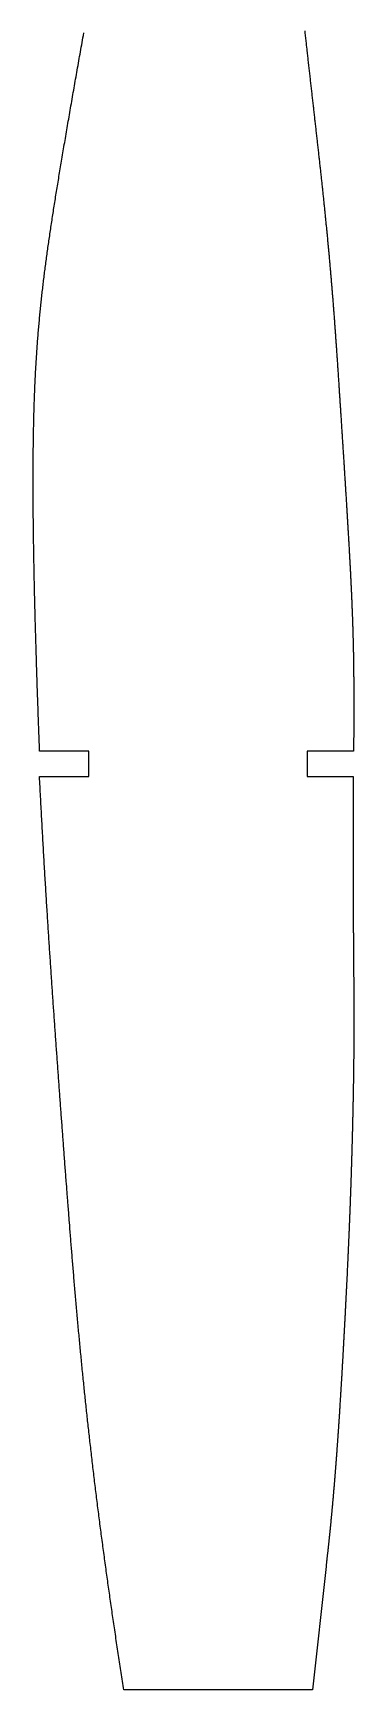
# Model space of a CAD drawing. Extents: x 0 to 59, y 0 to 607.
# Drawn here: x 0.4 to 59.2, y 0 to 303.4 of the extents above; entities that cross this region are included whole.
import ezdxf

# ---------------------------------------------------------------- set-up
doc = ezdxf.new("R2010")
doc.units = 0
doc.layers.get('0').update_dxf_attribs({"linetype": 'CONTINUOUS'})

msp = doc.modelspace()

# ---------------------------------------------------------------- linework, layer by layer
at = {"color": 0}
msp.add_lwpolyline([(50.1642, 303.794), (50.2176, 303.311), (50.2444, 303.068), (50.2714, 302.826), (50.2982, 302.583), (50.3251, 302.342), (50.3521, 302.099), (50.379, 301.857), (50.406, 301.614), (50.4331, 301.371), (50.4601, 301.129), (50.4872, 300.886), (50.5433, 300.383), (50.5715, 300.133), (50.5996, 299.882), (50.6278, 299.631), (50.656, 299.379), (50.6842, 299.129), (50.7124, 298.878), (50.7689, 298.375), (50.7972, 298.125), (50.8256, 297.874), (50.8539, 297.622), (50.8822, 297.372), (50.9106, 297.121), (50.9389, 296.869), (50.9672, 296.619), (50.9956, 296.368), (51.024, 296.118), (51.0524, 295.868), (51.0808, 295.617), (51.1092, 295.367), (51.1376, 295.117), (51.166, 294.865), (51.1944, 294.615), (51.2228, 294.365), (51.2513, 294.115), (51.2796, 293.865), (51.3081, 293.617), (51.3364, 293.367), (51.3647, 293.117), (51.3921, 292.876), (51.4196, 292.635), (51.4469, 292.394), (51.4743, 292.154), (51.5018, 291.912), (51.529, 291.672), (51.5564, 291.432), (51.5838, 291.192), (51.6111, 290.953), (51.6383, 290.713), (51.6657, 290.472), (51.6929, 290.233), (51.7201, 289.994), (51.7474, 289.754), (51.7746, 289.515), (51.8017, 289.276), (51.8289, 289.037), (51.856, 288.8), (51.8829, 288.561), (51.91, 288.324), (51.9371, 288.086), (51.964, 287.847), (51.991, 287.61), (52.0179, 287.374), (52.0449, 287.136), (52.0717, 286.899), (52.0985, 286.662), (52.1253, 286.426), (52.1519, 286.19), (52.1786, 285.954), (52.2063, 285.71), (52.2338, 285.467), (52.2613, 285.224), (52.2886, 284.981), (52.316, 284.737), (52.3433, 284.494), (52.3706, 284.253), (52.3978, 284.011), (52.425, 283.769), (52.4521, 283.528), (52.4792, 283.286), (52.5062, 283.046), (52.5332, 282.806), (52.56, 282.565), (52.5868, 282.325), (52.6136, 282.085), (52.6404, 281.846), (52.6669, 281.607), (52.6936, 281.368), (52.7201, 281.129), (52.7465, 280.892), (52.7729, 280.654), (52.7992, 280.417), (52.8254, 280.179), (52.8517, 279.943), (52.8778, 279.706), (52.9038, 279.469), (52.9297, 279.235), (52.9556, 278.999), (52.9814, 278.764), (53.0072, 278.529), (53.0319, 278.301), (53.0568, 278.075), (53.0814, 277.849), (53.1061, 277.624), (53.1306, 277.397), (53.155, 277.172), (53.1794, 276.947), (53.2037, 276.722), (53.2279, 276.499), (53.2522, 276.275), (53.2762, 276.051), (53.3003, 275.828), (53.3242, 275.606), (53.3479, 275.382), (53.3718, 275.16), (53.3954, 274.939), (53.419, 274.717), (53.4425, 274.496), (53.466, 274.275), (53.4893, 274.054), (53.5126, 273.835), (53.5357, 273.615), (53.5588, 273.396), (53.5818, 273.176), (53.6047, 272.957), (53.6276, 272.739), (53.6503, 272.521), (53.6731, 272.304), (53.6956, 272.086), (53.7181, 271.869), (53.7404, 271.653), (53.7628, 271.436), (53.785, 271.221), (53.8071, 271.006), (53.8292, 270.79), (53.8511, 270.575), (53.8729, 270.36), (53.8947, 270.146), (53.9164, 269.932), (53.9381, 269.719), (53.9594, 269.506), (53.9808, 269.293), (54.0022, 269.081), (54.0233, 268.868), (54.0446, 268.657), (54.0656, 268.446), (54.0865, 268.235), (54.1074, 268.024), (54.1282, 267.813), (54.1487, 267.603), (54.1694, 267.393), (54.1899, 267.183), (54.2103, 266.975), (54.2306, 266.767), (54.2508, 266.557), (54.271, 266.35), (54.291, 266.142), (54.311, 265.935), (54.3308, 265.726), (54.3506, 265.519), (54.3701, 265.314), (54.3897, 265.107), (54.4092, 264.901), (54.4286, 264.696), (54.4479, 264.492), (54.4671, 264.286), (54.4863, 264.082), (54.5053, 263.878), (54.5242, 263.674), (54.5431, 263.469), (54.5618, 263.267), (54.5804, 263.064), (54.599, 262.86), (54.6175, 262.658), (54.636, 262.456), (54.6543, 262.253), (54.6726, 262.051), (54.6907, 261.85), (54.7089, 261.649), (54.7268, 261.447), (54.7447, 261.247), (54.7626, 261.046), (54.7803, 260.846), (54.7981, 260.646), (54.8156, 260.446), (54.8331, 260.246), (54.8506, 260.046), (54.8679, 259.847), (54.8851, 259.647), (54.9024, 259.449), (54.9194, 259.25), (54.9365, 259.051), (54.9542, 258.847), (54.9715, 258.642), (54.989, 258.438), (55.0062, 258.232), (55.0236, 258.028), (55.0407, 257.824), (55.0578, 257.619), (55.0747, 257.415), (55.0917, 257.213), (55.1086, 257.008), (55.1254, 256.806), (55.1421, 256.601), (55.1587, 256.399), (55.1753, 256.196), (55.1918, 255.993), (55.2082, 255.79), (55.2246, 255.588), (55.2408, 255.385), (55.2571, 255.183), (55.2733, 254.981), (55.2894, 254.779), (55.3054, 254.576), (55.3214, 254.375), (55.3374, 254.172), (55.3532, 253.971), (55.3689, 253.769), (55.3847, 253.567), (55.4003, 253.365), (55.416, 253.164), (55.4315, 252.963), (55.4469, 252.761), (55.4619, 252.567), (55.4768, 252.372), (55.4917, 252.178), (55.5211, 251.787), (55.5358, 251.593), (55.5796, 251.01), (55.5942, 250.815), (55.6086, 250.621), (55.6231, 250.426), (55.6374, 250.232), (55.6518, 250.037), (55.666, 249.843), (55.6803, 249.647), (55.7088, 249.258), (55.7228, 249.064), (55.7369, 248.868), (55.751, 248.674), (55.7651, 248.479), (55.779, 248.283), (55.7931, 248.089), (55.8071, 247.894), (55.821, 247.699), (55.8349, 247.503), (55.8488, 247.308), (55.8625, 247.112), (55.8763, 246.917), (55.8906, 246.715), (55.9047, 246.513), (55.919, 246.31), (55.9332, 246.107), (55.9472, 245.904), (55.9614, 245.701), (55.9756, 245.499), (55.9896, 245.296), (56.0036, 245.092), (56.0176, 244.889), (56.0317, 244.685), (56.0457, 244.482), (56.0596, 244.278), (56.0736, 244.074), (56.0875, 243.869), (56.1014, 243.665), (56.1154, 243.461), (56.1293, 243.257), (56.1432, 243.051), (56.1569, 242.847), (56.1708, 242.642), (56.1847, 242.438), (56.1986, 242.232), (56.2124, 242.026), (56.2263, 241.821), (56.24, 241.614), (56.2538, 241.408), (56.2676, 241.201), (56.2814, 240.996), (56.2951, 240.789), (56.3089, 240.582), (56.3222, 240.382), (56.3356, 240.181), (56.3488, 239.981), (56.3621, 239.779), (56.3754, 239.579), (56.3888, 239.378), (56.4021, 239.176), (56.4153, 238.974), (56.4286, 238.772), (56.4419, 238.571), (56.4551, 238.368), (56.4685, 238.167), (56.4818, 237.964), (56.495, 237.761), (56.5083, 237.558), (56.5217, 237.354), (56.535, 237.151), (56.5482, 236.949), (56.5615, 236.744), (56.5749, 236.54), (56.5881, 236.336), (56.6014, 236.132), (56.6147, 235.928), (56.6281, 235.724), (56.6414, 235.519), (56.6547, 235.314), (56.6681, 235.108), (56.6813, 234.904), (56.6947, 234.699), (56.7081, 234.493), (56.7212, 234.286), (56.7346, 234.081), (56.7481, 233.875), (56.7614, 233.668), (56.7747, 233.463), (56.7881, 233.256), (56.8014, 233.049), (56.8147, 232.842), (56.8282, 232.635), (56.8415, 232.428), (56.8549, 232.219), (56.8683, 232.013), (56.8817, 231.806), (56.895, 231.597), (56.9085, 231.389), (56.9218, 231.181), (56.9353, 230.974), (56.9486, 230.765), (56.9621, 230.557), (56.9754, 230.347), (56.9889, 230.139), (57.0022, 229.931), (57.0157, 229.722), (57.029, 229.513), (57.0424, 229.304), (57.0558, 229.094), (57.0692, 228.886), (57.0826, 228.676), (57.0961, 228.467), (57.1094, 228.257), (57.1229, 228.049), (57.1497, 227.629), (57.1765, 227.21), (57.1899, 227), (57.2033, 226.79), (57.2167, 226.581), (57.23, 226.371), (57.2435, 226.16), (57.2568, 225.95), (57.2701, 225.74), (57.3236, 224.901), (57.3369, 224.692), (57.3501, 224.481), (57.3636, 224.271), (57.3768, 224.061), (57.4035, 223.642), (57.4167, 223.432), (57.43, 223.222), (57.4432, 223.014), (57.4564, 222.804), (57.4697, 222.594), (57.4829, 222.385), (57.4961, 222.176), (57.5093, 221.967), (57.5224, 221.757), (57.5356, 221.549), (57.5486, 221.34), (57.5618, 221.132), (57.5749, 220.924), (57.5879, 220.715), (57.601, 220.507), (57.614, 220.299), (57.6269, 220.09), (57.64, 219.883), (57.6529, 219.675), (57.6658, 219.468), (57.6788, 219.261), (57.6917, 219.054), (57.7046, 218.847), (57.7174, 218.64), (57.7301, 218.433), (57.7429, 218.226), (57.7557, 218.021), (57.7685, 217.815), (57.7811, 217.61), (57.7939, 217.404), (57.8065, 217.199), (57.819, 216.993), (57.8317, 216.789), (57.8442, 216.583), (57.8567, 216.379), (57.8692, 216.175), (57.8817, 215.971), (57.894, 215.768), (57.9064, 215.564), (57.9187, 215.361), (57.9311, 215.158), (57.9438, 214.949), (57.9564, 214.74), (57.969, 214.532), (57.9817, 214.322), (57.9942, 214.114), (58.0067, 213.907), (58.019, 213.699), (58.0315, 213.492), (58.0437, 213.285), (58.0561, 213.079), (58.0683, 212.872), (58.0806, 212.667), (58.0928, 212.461), (58.1049, 212.256), (58.1168, 212.051), (58.1289, 211.847), (58.1408, 211.643), (58.1528, 211.44), (58.1646, 211.236), (58.1764, 211.033), (58.1881, 210.832), (58.1997, 210.629), (58.2114, 210.428), (58.2229, 210.228), (58.2344, 210.026), (58.246, 209.826), (58.2574, 209.626), (58.2686, 209.428), (58.28, 209.228), (58.2911, 209.031), (58.3024, 208.832), (58.3131, 208.642), (58.3238, 208.45), (58.3343, 208.26), (58.3449, 208.071), (58.3554, 207.882), (58.3658, 207.693), (58.3761, 207.504), (58.3864, 207.317), (58.3967, 207.129), (58.4069, 206.942), (58.4169, 206.756), (58.4271, 206.569), (58.4371, 206.383), (58.4469, 206.197), (58.4568, 206.013), (58.4667, 205.829), (58.4764, 205.644), (58.486, 205.461), (58.4956, 205.278), (58.5051, 205.096), (58.5146, 204.914), (58.524, 204.732), (58.5333, 204.551), (58.5426, 204.371), (58.5518, 204.19), (58.561, 204.01), (58.57, 203.831), (58.5789, 203.653), (58.5878, 203.474), (58.5967, 203.296), (58.6057, 203.112), (58.6147, 202.929), (58.6236, 202.747), (58.6325, 202.565), (58.6412, 202.383), (58.65, 202.201), (58.6585, 202.021), (58.6671, 201.842), (58.6756, 201.661), (58.6839, 201.482), (58.6922, 201.304), (58.7004, 201.125), (58.7086, 200.947), (58.7165, 200.771), (58.7246, 200.593), (58.7325, 200.417), (58.7403, 200.242), (58.7481, 200.067), (58.7557, 199.892), (58.7632, 199.717), (58.7708, 199.543), (58.7782, 199.369), (58.7856, 199.196), (58.7928, 199.024), (58.8, 198.851), (58.8071, 198.679), (58.814, 198.507), (58.821, 198.336), (58.8279, 198.165), (58.8346, 197.996), (58.8414, 197.826), (58.8479, 197.657), (58.8544, 197.487), (58.861, 197.318), (58.8674, 197.15), (58.8736, 196.983), (58.8799, 196.815), (58.886, 196.649), (58.8921, 196.482), (58.8981, 196.315), (58.904, 196.149), (58.9097, 195.983), (58.9156, 195.818), (58.9213, 195.653), (58.9268, 195.489), (58.9324, 195.324), (58.9378, 195.16), (58.9431, 194.996), (58.9485, 194.833), (58.9536, 194.669), (58.9587, 194.507), (58.9638, 194.344), (58.9688, 194.182), (58.9736, 194.019), (58.9785, 193.858), (58.9832, 193.697), (58.9879, 193.535), (58.9925, 193.374), (58.9971, 193.214), (59.0014, 193.053), (59.0058, 192.893), (59.01, 192.737), (59.014, 192.583), (59.0181, 192.429), (59.0221, 192.275), (59.0258, 192.121), (59.0297, 191.967), (59.0335, 191.813), (59.0372, 191.66), (59.0407, 191.506), (59.0443, 191.353), (59.0478, 191.2), (59.0512, 191.047), (59.0546, 190.894), (59.0578, 190.742), (59.0611, 190.589), (59.0643, 190.436), (59.0674, 190.283), (59.0704, 190.132), (59.0733, 189.979), (59.0763, 189.826), (59.0792, 189.675), (59.0818, 189.522), (59.0846, 189.371), (59.0874, 189.219), (59.0899, 189.067), (59.0924, 188.915), (59.0949, 188.764), (59.0974, 188.611), (59.0997, 188.46), (59.1019, 188.308), (59.1043, 188.151), (59.1067, 187.994), (59.1088, 187.837), (59.111, 187.681), (59.1131, 187.524), (59.1151, 187.365), (59.1171, 187.208), (59.1189, 187.051), (59.1208, 186.894), (59.1225, 186.737), (59.1243, 186.581), (59.126, 186.422), (59.1276, 186.265), (59.1292, 186.108), (59.1307, 185.95), (59.1322, 185.793), (59.1336, 185.635), (59.1349, 185.476), (59.1363, 185.319), (59.1375, 185.161), (59.1386, 185.003), (59.1399, 184.844), (59.141, 184.686), (59.1419, 184.526), (59.1429, 184.368), (59.1439, 184.21), (59.1449, 184.05), (59.1457, 183.892), (59.1465, 183.732), (59.1472, 183.572), (59.1479, 183.413), (59.1486, 183.253), (59.1493, 183.092), (59.1499, 182.932), (59.1504, 182.772), (59.1508, 182.611), (59.1513, 182.45), (59.1518, 182.289), (59.1521, 182.128), (59.1525, 181.967), (59.1528, 181.804), (59.1531, 181.643), (59.1532, 181.481), (59.1533, 181.318), (59.1535, 181.156), (59.1536, 180.993), (59.1536, 180.829), (59.1536, 180.503), (59.1536, 180.339), (59.1535, 180.175), (59.1535, 180.011), (59.1533, 179.846), (59.1531, 179.682), (59.1528, 179.517), (59.1526, 179.351), (59.1524, 179.186), (59.1521, 179.019), (59.1517, 178.854), (59.1513, 178.688), (59.1508, 178.521), (59.1504, 178.354), (59.15, 178.186), (59.1496, 178.019), (59.149, 177.851), (59.1485, 177.683), (59.1479, 177.515), (59.1474, 177.347), (59.1467, 177.178), (59.1461, 177.01), (59.1454, 176.84), (59.1447, 176.671), (59.144, 176.501), (59.1432, 176.331), (59.1425, 176.16), (59.1417, 175.99), (59.141, 175.818), (59.1401, 175.647), (59.1393, 175.476), (59.1383, 175.304), (59.1375, 175.132), (59.1367, 174.96), (59.1357, 174.788), (59.1349, 174.615), (59.1339, 174.442), (59.1329, 174.268), (59.1319, 174.094), (59.131, 173.921), (59.13, 173.747), (59.1289, 173.572), (59.1279, 173.399), (59.1275, 173.349), (59.1272, 173.3), (59.1269, 173.251), (59.1267, 173.203), (59.1264, 173.154), (59.1261, 173.104), (59.1258, 173.056), (59.1256, 173.007), (59.1253, 172.958), (59.1249, 172.908), (59.1246, 172.86), (59.1243, 172.811), (59.124, 172.761), (59.1238, 172.712), (59.1233, 172.664), (59.1231, 172.614), (59.1225, 172.517), (59.1222, 172.467), (59.1218, 172.418), (59.1215, 172.368), (59.1213, 172.319), (59.1206, 172.221), (59.1203, 172.171), (59.12, 172.122), (59.1197, 172.072), (59.119, 171.974), (59.1187, 171.925), (50.615, 171.925), (50.615, 167.275), (59.0385, 167.275), (59.0369, 166.893), (59.0362, 166.703), (59.0354, 166.513), (59.0347, 166.322), (59.0333, 165.942), (59.0328, 165.75), (59.0319, 165.56), (59.0314, 165.369), (59.0307, 165.178), (59.0301, 164.987), (59.0294, 164.797), (59.0289, 164.606), (59.0283, 164.415), (59.0278, 164.225), (59.0272, 164.033), (59.0265, 163.843), (59.0261, 163.653), (59.0256, 163.461), (59.0236, 162.699), (59.0232, 162.507), (59.0226, 162.317), (59.0224, 162.125), (59.0218, 161.935), (59.0214, 161.743), (59.0211, 161.553), (59.0203, 161.158), (59.02, 160.961), (59.0196, 160.764), (59.0193, 160.567), (59.0189, 160.369), (59.0186, 160.172), (59.0183, 159.975), (59.0181, 159.778), (59.0179, 159.581), (59.0176, 159.383), (59.0174, 159.186), (59.0169, 158.793), (59.0167, 158.596), (59.0164, 158.203), (59.0162, 158.006), (59.0161, 157.81), (59.016, 157.612), (59.0158, 157.417), (59.0158, 157.221), (59.0157, 157.025), (59.0157, 156.829), (59.0157, 156.633), (59.0156, 156.438), (59.0156, 155.656), (59.0157, 155.46), (59.0157, 155.272), (59.0157, 155.083), (59.0158, 154.896), (59.0158, 154.707), (59.016, 154.519), (59.0161, 154.332), (59.0162, 154.144), (59.0164, 153.957), (59.0165, 153.769), (59.0167, 153.582), (59.0168, 153.396), (59.0171, 153.208), (59.0172, 153.022), (59.0175, 152.836), (59.0176, 152.65), (59.0179, 152.464), (59.0182, 152.279), (59.0185, 152.093), (59.0188, 151.908), (59.019, 151.722), (59.0193, 151.538), (59.0196, 151.353), (59.02, 151.169), (59.0203, 150.985), (59.0207, 150.801), (59.0211, 150.618), (59.0214, 150.435), (59.0218, 150.251), (59.0222, 150.068), (59.0226, 149.886), (59.0231, 149.697), (59.0235, 149.508), (59.024, 149.321), (59.0244, 149.133), (59.025, 148.946), (59.0254, 148.758), (59.026, 148.572), (59.0265, 148.386), (59.0271, 148.2), (59.0276, 148.014), (59.0282, 147.829), (59.0287, 147.644), (59.0293, 147.46), (59.03, 147.275), (59.0306, 147.09), (59.0313, 146.907), (59.0318, 146.724), (59.0325, 146.542), (59.0332, 146.358), (59.0339, 146.176), (59.0344, 145.994), (59.0353, 145.814), (59.036, 145.632), (59.0367, 145.451), (59.0374, 145.272), (59.0382, 145.092), (59.0389, 144.913), (59.0397, 144.733), (59.0404, 144.556), (59.0413, 144.378), (59.0419, 144.2), (59.0428, 144.028), (59.0436, 143.857), (59.0444, 143.686), (59.0451, 143.515), (59.046, 143.346), (59.0468, 143.176), (59.0476, 143.007), (59.0485, 142.839), (59.0493, 142.671), (59.0503, 142.503), (59.0511, 142.336), (59.0521, 142.168), (59.0529, 142.003), (59.0539, 141.836), (59.0547, 141.671), (59.0556, 141.506), (59.0565, 141.34), (59.0575, 141.176), (59.0585, 141.013), (59.0593, 140.849), (59.0603, 140.686), (59.0613, 140.524), (59.0622, 140.361), (59.0632, 140.2), (59.0643, 140.039), (59.0653, 139.878), (59.0663, 139.718), (59.0672, 139.558), (59.0682, 139.399), (59.0692, 139.24), (59.0703, 139.082), (59.0712, 138.925), (59.0724, 138.767), (59.0733, 138.61), (59.0744, 138.454), (59.0754, 138.298), (59.0765, 138.143), (59.0776, 137.988), (59.0786, 137.833), (59.0797, 137.679), (59.0808, 137.526), (59.0818, 137.373), (59.0829, 137.22), (59.084, 137.068), (59.0851, 136.916), (59.0862, 136.765), (59.0874, 136.614), (59.0885, 136.463), (59.0896, 136.314), (59.0906, 136.164), (59.0918, 136.015), (59.0928, 135.867), (59.094, 135.718), (59.095, 135.571), (59.0963, 135.423), (59.0972, 135.277), (59.0985, 135.13), (59.0994, 134.984), (59.1007, 134.839), (59.1017, 134.694), (59.1029, 134.549), (59.104, 134.4), (59.1051, 134.251), (59.1064, 134.103), (59.1075, 133.955), (59.1086, 133.807), (59.1099, 133.66), (59.111, 133.514), (59.1121, 133.368), (59.1132, 133.222), (59.1143, 133.077), (59.1156, 132.932), (59.1167, 132.787), (59.1178, 132.643), (59.1189, 132.499), (59.12, 132.356), (59.1211, 132.213), (59.1222, 132.07), (59.1233, 131.928), (59.1244, 131.786), (59.1256, 131.645), (59.1267, 131.503), (59.1278, 131.362), (59.1289, 131.222), (59.13, 131.082), (59.131, 130.942), (59.1321, 130.803), (59.1332, 130.663), (59.1342, 130.524), (59.1353, 130.386), (59.1363, 130.247), (59.1372, 130.109), (59.1383, 129.972), (59.1393, 129.834), (59.1403, 129.697), (59.1412, 129.56), (59.1422, 129.423), (59.1432, 129.287), (59.1442, 129.15), (59.1451, 129.014), (59.1461, 128.878), (59.1469, 128.743), (59.1478, 128.608), (59.1487, 128.472), (59.1496, 128.337), (59.1506, 128.202), (59.1513, 128.068), (59.1522, 127.933), (59.1531, 127.799), (59.1537, 127.665), (59.1546, 127.531), (59.1554, 127.397), (59.1561, 127.263), (59.1568, 127.129), (59.1576, 126.996), (59.1583, 126.862), (59.159, 126.729), (59.1597, 126.596), (59.1604, 126.462), (59.161, 126.329), (59.1617, 126.196), (59.1622, 126.063), (59.1628, 125.934), (59.1633, 125.806), (59.1639, 125.677), (59.1644, 125.548), (59.1658, 125.163), (59.1663, 125.034), (59.1667, 124.905), (59.1671, 124.777), (59.1675, 124.648), (59.1679, 124.519), (59.1682, 124.391), (59.1685, 124.262), (59.1687, 124.133), (59.169, 124.004), (59.1693, 123.875), (59.1696, 123.746), (59.1697, 123.617), (59.1699, 123.488), (59.1701, 123.358), (59.1703, 123.229), (59.1704, 123.099), (59.1704, 122.97), (59.1706, 122.84), (59.1706, 122.71), (59.1706, 122.319), (59.1706, 122.189), (59.1704, 122.058), (59.1703, 121.928), (59.1701, 121.797), (59.17, 121.666), (59.1699, 121.535), (59.1696, 121.403), (59.1694, 121.272), (59.1692, 121.14), (59.1689, 121.008), (59.1686, 120.876), (59.1682, 120.744), (59.1679, 120.611), (59.1674, 120.478), (59.1669, 120.345), (59.1665, 120.212), (59.1661, 120.078), (59.1656, 119.944), (59.165, 119.81), (59.1644, 119.676), (59.1639, 119.542), (59.1632, 119.407), (59.1626, 119.272), (59.1619, 119.136), (59.1612, 119.001), (59.1604, 118.865), (59.1597, 118.728), (59.1589, 118.592), (59.1581, 118.455), (59.1572, 118.318), (59.1563, 118.181), (59.1553, 118.043), (59.1543, 117.901), (59.1533, 117.758), (59.1522, 117.614), (59.1513, 117.471), (59.15, 117.326), (59.1489, 117.182), (59.1478, 117.038), (59.1465, 116.892), (59.1453, 116.747), (59.1439, 116.601), (59.1426, 116.455), (59.1412, 116.309), (59.1399, 116.162), (59.1385, 116.015), (59.1369, 115.868), (59.1356, 115.72), (59.1339, 115.572), (59.1325, 115.423), (59.1308, 115.275), (59.1292, 115.125), (59.1275, 114.976), (59.1258, 114.826), (59.124, 114.676), (59.1222, 114.525), (59.1206, 114.374), (59.1186, 114.223), (59.1168, 114.071), (59.1149, 113.919), (59.1129, 113.767), (59.111, 113.615), (59.1089, 113.462), (59.1069, 113.313), (59.105, 113.165), (59.1029, 113.016), (59.1008, 112.867), (59.0987, 112.717), (59.0965, 112.568), (59.0944, 112.418), (59.0922, 112.267), (59.09, 112.117), (59.0878, 111.966), (59.0854, 111.814), (59.0831, 111.663), (59.0807, 111.511), (59.0783, 111.359), (59.0758, 111.206), (59.0735, 111.053), (59.071, 110.9), (59.0685, 110.747), (59.0658, 110.593), (59.0632, 110.439), (59.0606, 110.285), (59.0581, 110.131), (59.0553, 109.976), (59.0526, 109.821), (59.0499, 109.666), (59.0471, 109.511), (59.0442, 109.355), (59.0414, 109.199), (59.0385, 109.043), (59.0357, 108.886), (59.0326, 108.724), (59.0296, 108.562), (59.0264, 108.399), (59.0233, 108.236), (59.0201, 108.073), (59.0169, 107.91), (59.0136, 107.747), (59.0104, 107.583), (59.0071, 107.419), (59.0038, 107.255), (59.0004, 107.09), (58.9971, 106.926), (58.9936, 106.761), (58.9901, 106.596), (58.9867, 106.43), (58.9832, 106.265), (58.9796, 106.099), (58.976, 105.934), (58.9725, 105.768), (58.9688, 105.602), (58.9651, 105.435), (58.9614, 105.269), (58.9576, 105.102), (58.9539, 104.936), (58.9501, 104.769), (58.9462, 104.602), (58.9425, 104.435), (58.9385, 104.267), (58.9346, 104.1), (58.9307, 103.933), (58.9267, 103.765), (58.9229, 103.603), (58.9189, 103.441), (58.915, 103.278), (58.9111, 103.116), (58.9071, 102.953), (58.9031, 102.791), (58.899, 102.628), (58.895, 102.466), (58.8908, 102.303), (58.8868, 102.14), (58.8826, 101.977), (58.8743, 101.651), (58.8617, 101.162), (58.8574, 100.999), (58.8531, 100.836), (58.8443, 100.51), (58.8356, 100.183), (58.8311, 100.02), (58.8267, 99.8572), (58.8222, 99.694), (58.8132, 99.3679), (58.8086, 99.2049), (58.804, 99.0418), (58.7994, 98.8788), (58.7946, 98.7103), (58.7899, 98.5417), (58.7801, 98.2047), (58.7753, 98.0364), (58.7704, 97.8681), (58.7654, 97.6999), (58.7606, 97.5317), (58.7556, 97.3636), (58.7506, 97.1956), (58.7456, 97.0276), (58.7406, 96.8597), (58.7354, 96.6919), (58.7304, 96.5243), (58.7251, 96.3568), (58.7201, 96.1893), (58.715, 96.0219), (58.7097, 95.8547), (58.7046, 95.6876), (58.6994, 95.5206), (58.6942, 95.3536), (58.6889, 95.1869), (58.6836, 95.0203), (58.6783, 94.8538), (58.6729, 94.6874), (58.6676, 94.5211), (58.6622, 94.355), (58.6568, 94.189), (58.6514, 94.0233), (58.646, 93.8576), (58.6406, 93.6921), (58.6351, 93.5267), (58.6296, 93.3615), (58.624, 93.1964), (58.6186, 93.0315), (58.6131, 92.8668), (58.6075, 92.7022), (58.6019, 92.5378), (58.5963, 92.3735), (58.5907, 92.2094), (58.585, 92.0456), (58.5793, 91.8818), (58.5736, 91.7182), (58.5679, 91.5549), (58.5622, 91.3915), (58.5565, 91.2285), (58.5507, 91.0656), (58.545, 90.9029), (58.5392, 90.7403), (58.5333, 90.5781), (58.5275, 90.4158), (58.5217, 90.2538), (58.5158, 90.0919), (58.5099, 89.9303), (58.504, 89.7689), (58.4981, 89.6075), (58.4922, 89.4464), (58.4862, 89.2854), (58.4803, 89.1246), (58.4743, 88.964), (58.4682, 88.8036), (58.4624, 88.6486), (58.4567, 88.4939), (58.4507, 88.3393), (58.4449, 88.1849), (58.439, 88.0306), (58.4331, 87.8765), (58.4271, 87.7225), (58.4213, 87.5688), (58.4153, 87.4151), (58.4093, 87.2617), (58.4033, 87.1083), (58.3974, 86.9551), (58.3914, 86.8021), (58.3853, 86.6492), (58.3792, 86.4965), (58.3732, 86.3439), (58.3671, 86.1914), (58.3611, 86.0392), (58.3549, 85.8869), (58.3487, 85.7349), (58.3426, 85.5831), (58.3365, 85.4312), (58.3304, 85.2797), (58.3242, 85.1282), (58.3179, 84.9769), (58.3118, 84.8257), (58.3056, 84.6746), (58.2993, 84.5236), (58.2931, 84.3728), (58.2868, 84.2221), (58.2803, 84.0663), (58.2737, 83.9106), (58.2672, 83.755), (58.2607, 83.5996), (58.2542, 83.4443), (58.2475, 83.2892), (58.241, 83.134), (58.2343, 82.979), (58.2276, 82.8242), (58.221, 82.6694), (58.2144, 82.5147), (58.2078, 82.3601), (58.201, 82.2057), (58.1943, 82.0512), (58.1876, 81.8969), (58.1808, 81.7428), (58.1742, 81.5886), (58.1674, 81.4346), (58.1606, 81.2806), (58.1537, 81.1267), (58.1469, 80.9729), (58.1401, 80.8192), (58.1332, 80.6654), (58.1264, 80.5118), (58.1194, 80.3582), (58.1126, 80.2046), (58.1057, 80.0511), (58.0987, 79.8978), (58.0918, 79.7443), (58.0849, 79.591), (58.0779, 79.4378), (58.0708, 79.2844), (58.0639, 79.1313), (58.0497, 78.8247), (58.0426, 78.6717), (58.0357, 78.5185), (58.0285, 78.3653), (58.0143, 78.0592), (57.9857, 77.4467), (57.9713, 77.1406), (57.964, 76.9874), (57.9568, 76.8342), (57.9494, 76.6811), (57.9422, 76.5279), (57.9349, 76.3746), (57.9276, 76.2214), (57.9203, 76.0681), (57.9129, 75.9149), (57.8981, 75.6081), (57.8907, 75.4546), (57.8833, 75.3011), (57.8758, 75.1476), (57.8683, 74.994), (57.861, 74.8403), (57.8536, 74.6917), (57.8465, 74.5432), (57.8392, 74.3944), (57.8318, 74.2457), (57.8246, 74.0968), (57.8172, 73.9479), (57.81, 73.7989), (57.8026, 73.6499), (57.7951, 73.5008), (57.7878, 73.3517), (57.7804, 73.2024), (57.7731, 73.0529), (57.7656, 72.9035), (57.7582, 72.754), (57.7507, 72.6044), (57.7432, 72.4546), (57.7357, 72.3049), (57.7282, 72.155), (57.7207, 72.005), (57.7131, 71.8549), (57.7056, 71.7047), (57.6979, 71.5543), (57.6903, 71.404), (57.6828, 71.2535), (57.6751, 71.1029), (57.6674, 70.9521), (57.6597, 70.8014), (57.6521, 70.6503), (57.6443, 70.4993), (57.6367, 70.3481), (57.6286, 70.1917), (57.6206, 70.035), (57.6126, 69.8782), (57.6046, 69.7213), (57.5965, 69.5643), (57.5883, 69.4071), (57.5803, 69.2499), (57.5721, 69.0924), (57.5639, 68.9349), (57.5558, 68.7771), (57.5476, 68.6193), (57.5393, 68.4612), (57.5311, 68.3032), (57.5228, 68.145), (57.5146, 67.9867), (57.5063, 67.8281), (57.4981, 67.6694), (57.4896, 67.5107), (57.4812, 67.3517), (57.4729, 67.1926), (57.4646, 67.0333), (57.4561, 66.874), (57.4476, 66.7144), (57.4393, 66.5549), (57.4307, 66.3951), (57.4222, 66.2351), (57.4138, 66.075), (57.4053, 65.9149), (57.3967, 65.7544), (57.3881, 65.594), (57.3794, 65.4333), (57.3708, 65.2726), (57.3622, 65.1117), (57.3535, 64.9507), (57.3449, 64.7894), (57.3361, 64.6281), (57.3274, 64.4667), (57.3188, 64.305), (57.3099, 64.1433), (57.3011, 63.9814), (57.2924, 63.8194), (57.2835, 63.6572), (57.2746, 63.495), (57.2657, 63.3326), (57.2568, 63.17), (57.2479, 63.0074), (57.239, 62.8446), (57.23, 62.6817), (57.221, 62.5186), (57.2121, 62.3554), (57.2029, 62.1922), (57.1939, 62.0287), (57.1849, 61.8653), (57.1757, 61.7017), (57.1667, 61.5378), (57.1575, 61.3739), (57.1483, 61.21), (57.1392, 61.0458), (57.1299, 60.8817), (57.1207, 60.7172), (57.1114, 60.5528), (57.1024, 60.3938), (57.0935, 60.2346), (57.0843, 60.0754), (57.0754, 59.916), (57.0663, 59.7565), (57.0572, 59.5969), (57.0481, 59.4374), (57.0389, 59.2776), (57.0297, 59.1179), (57.0206, 58.9581), (57.0114, 58.7981), (57.0022, 58.6379), (56.9929, 58.4779), (56.9836, 58.3176), (56.9744, 58.1574), (56.965, 57.9971), (56.9557, 57.8365), (56.9464, 57.6761), (56.9369, 57.5156), (56.9276, 57.3549), (56.9182, 57.1942), (56.9088, 57.0335), (56.8993, 56.8726), (56.8897, 56.7118), (56.8803, 56.5508), (56.8707, 56.3899), (56.8611, 56.2288), (56.8515, 56.0676), (56.8418, 55.9065), (56.8322, 55.7453), (56.8222, 55.5786), (56.8122, 55.4117), (56.8021, 55.2449), (56.7921, 55.0779), (56.7819, 54.911), (56.7718, 54.744), (56.7617, 54.5769), (56.7515, 54.41), (56.7311, 54.0757), (56.7207, 53.9086), (56.7106, 53.7415), (56.7001, 53.5743), (56.6899, 53.4072), (56.6794, 53.24), (56.6586, 52.9056), (56.6272, 52.4039), (56.6167, 52.2367), (56.6061, 52.0694), (56.5956, 51.9024), (56.5743, 51.5679), (56.5636, 51.4008), (56.5529, 51.2336), (56.5422, 51.0665), (56.5314, 50.8994), (56.5099, 50.5653), (56.4993, 50.4036), (56.4783, 50.0806), (56.4678, 49.9189), (56.4571, 49.7575), (56.4358, 49.4346), (56.4251, 49.2732), (56.4144, 49.1119), (56.4038, 48.9507), (56.3931, 48.7894), (56.3822, 48.6282), (56.3714, 48.4671), (56.3606, 48.3061), (56.3497, 48.145), (56.3387, 47.9842), (56.3279, 47.8232), (56.3169, 47.6625), (56.306, 47.5017), (56.295, 47.341), (56.284, 47.1804), (56.2729, 47.0199), (56.2618, 46.8594), (56.2507, 46.699), (56.2396, 46.5388), (56.2285, 46.3785), (56.2172, 46.2183), (56.1947, 45.8983), (56.1835, 45.7386), (56.1722, 45.5787), (56.1608, 45.419), (56.1494, 45.2594), (56.1381, 45.1), (56.1267, 44.9406), (56.1153, 44.7813), (56.1038, 44.6221), (56.0922, 44.4631), (56.0807, 44.304), (56.0692, 44.1453), (56.0576, 43.9864), (56.046, 43.8278), (56.0343, 43.6693), (56.0226, 43.5108), (56.011, 43.3525), (55.9993, 43.1943), (55.9875, 43.0363), (55.9757, 42.8783), (55.9639, 42.7206), (55.9521, 42.5628), (55.9403, 42.4053), (55.9283, 42.2478), (55.9164, 42.0904), (55.9044, 41.9332), (55.8924, 41.7761), (55.8804, 41.6192), (55.8683, 41.4624), (55.8562, 41.3057), (55.8442, 41.1492), (55.8321, 40.9928), (55.82, 40.8365), (55.8078, 40.6804), (55.7956, 40.5244), (55.7832, 40.3686), (55.771, 40.2129), (55.7587, 40.0574), (55.7464, 39.9019), (55.734, 39.7467), (55.7217, 39.5915), (55.7092, 39.4365), (55.6967, 39.2817), (55.6843, 39.1269), (55.6718, 38.9725), (55.6592, 38.8181), (55.6467, 38.6639), (55.634, 38.5099), (55.6214, 38.356), (55.6088, 38.2021), (55.5961, 38.0486), (55.5833, 37.8951), (55.5707, 37.7418), (55.5579, 37.5886), (55.5451, 37.4357), (55.5322, 37.2829), (55.5193, 37.1303), (55.5065, 36.9778), (55.4936, 36.8254), (55.4807, 36.6733), (55.4676, 36.5213), (55.4546, 36.3694), (55.4417, 36.2178), (55.4286, 36.0663), (55.4154, 35.9151), (55.4024, 35.7642), (55.3892, 35.6133), (55.376, 35.4626), (55.3629, 35.3122), (55.3496, 35.1618), (55.3364, 35.0117), (55.3231, 34.8617), (55.3097, 34.7119), (55.2964, 34.5622), (55.2831, 34.4128), (55.2696, 34.2636), (55.2562, 34.1144), (55.2428, 33.9656), (55.2293, 33.8167), (55.2157, 33.6682), (55.2022, 33.5197), (55.1886, 33.3715), (55.175, 33.2235), (55.1614, 33.0756), (55.1476, 32.9278), (55.1339, 32.7803), (55.1203, 32.6329), (55.1065, 32.4857), (55.0928, 32.3387), (55.0789, 32.1919), (55.065, 32.0453), (55.0511, 31.8987), (55.0372, 31.7525), (55.0233, 31.6064), (55.0093, 31.4604), (54.9949, 31.3097), (54.9804, 31.159), (54.9658, 31.0087), (54.9513, 30.8585), (54.9367, 30.7085), (54.9221, 30.5587), (54.9074, 30.409), (54.8926, 30.2597), (54.8779, 30.1104), (54.8632, 29.9614), (54.8483, 29.8126), (54.8336, 29.6639), (54.8187, 29.5156), (54.8039, 29.3674), (54.7889, 29.2193), (54.7739, 29.0714), (54.7589, 28.9238), (54.7439, 28.7762), (54.7289, 28.629), (54.7137, 28.4819), (54.6986, 28.3351), (54.6835, 28.1883), (54.6683, 28.0419), (54.6532, 27.8956), (54.6379, 27.7496), (54.6226, 27.6036), (54.6074, 27.4579), (54.5921, 27.3125), (54.5767, 27.1672), (54.5612, 27.0221), (54.5458, 26.8772), (54.5304, 26.7325), (54.5149, 26.5881), (54.4994, 26.4437), (54.4839, 26.2996), (54.4682, 26.1557), (54.4526, 26.0119), (54.4369, 25.8685), (54.4214, 25.7251), (54.4056, 25.5821), (54.3899, 25.4392), (54.374, 25.2964), (54.3583, 25.1539), (54.3425, 25.0115), (54.3265, 24.8694), (54.3107, 24.7275), (54.2947, 24.5857), (54.2788, 24.4442), (54.2628, 24.3028), (54.2468, 24.1617), (54.2307, 24.0208), (54.2146, 23.88), (54.1985, 23.7394), (54.1824, 23.5992), (54.1661, 23.459), (54.15, 23.319), (54.1337, 23.1793), (54.1174, 23.0397), (54.1011, 22.9004), (54.0847, 22.7613), (54.0685, 22.6222), (51.615, 0.00868), (17.0526, 0.00868), (16.9903, 0.40414), (16.9903, 0.40414), (16.9281, 0.79926), (16.8661, 1.19417), (16.8043, 1.58882), (16.7428, 1.98313), (16.6813, 2.37722), (16.62, 2.771), (16.559, 3.1645), (16.4981, 3.55772), (16.4374, 3.95068), (16.3768, 4.34337), (16.3164, 4.73579), (16.2562, 5.12788), (16.1961, 5.51975), (16.1363, 5.91135), (16.0767, 6.30263), (16.0171, 6.69363), (15.9578, 7.08436), (15.8986, 7.47483), (15.8397, 7.86501), (15.7808, 8.25493), (15.7222, 8.64458), (15.6639, 9.0339), (15.6056, 9.42296), (15.5475, 9.81179), (15.4896, 10.2003), (15.4318, 10.5885), (15.3743, 10.9765), (15.3169, 11.3642), (15.2597, 11.7516), (15.2046, 12.1258), (15.1496, 12.4998), (15.0947, 12.8735), (15.0401, 13.2469), (14.9857, 13.6201), (14.9314, 13.9931), (14.8772, 14.3657), (14.8233, 14.7381), (14.7694, 15.1101), (14.7158, 15.4821), (14.6624, 15.8536), (14.6092, 16.225), (14.556, 16.5961), (14.5029, 16.9669), (14.4501, 17.3375), (14.3975, 17.7078), (14.345, 18.0779), (14.2928, 18.4476), (14.2406, 18.8172), (14.1886, 19.1864), (14.1369, 19.5554), (14.0853, 19.9242), (14.0338, 20.2926), (13.9825, 20.6607), (13.9312, 21.0287), (13.8804, 21.3964), (13.8296, 21.7638), (13.7789, 22.131), (13.7285, 22.4978), (13.6782, 22.8644), (13.6263, 23.2435), (13.5747, 23.6221), (13.5232, 24.0006), (13.4718, 24.3788), (13.4207, 24.7565), (13.3697, 25.134), (13.319, 25.5114), (13.2684, 25.8883), (13.218, 26.2651), (13.1678, 26.6415), (13.1177, 27.0176), (13.0678, 27.3936), (13.0181, 27.7692), (12.9686, 28.1444), (12.9193, 28.5194), (12.8701, 28.8942), (12.8211, 29.2686), (12.7723, 29.6428), (12.7237, 30.0167), (12.6753, 30.3903), (12.6271, 30.7636), (12.5789, 31.1367), (12.5311, 31.5094), (12.4833, 31.8819), (12.4358, 32.254), (12.3885, 32.626), (12.3413, 32.9976), (12.2943, 33.3689), (12.2475, 33.74), (12.2008, 34.1107), (12.1544, 34.4812), (12.1081, 34.8514), (12.062, 35.2214), (12.0161, 35.591), (11.9704, 35.9604), (11.9248, 36.3294), (11.8794, 36.6982), (11.8342, 37.0668), (11.7892, 37.435), (11.7444, 37.8029), (11.6997, 38.1707), (11.6552, 38.5381), (11.6109, 38.9051), (11.5667, 39.2719), (11.5228, 39.6385), (11.479, 40.0047), (11.4354, 40.3708), (11.392, 40.7365), (11.3487, 41.1019), (11.3057, 41.4671), (11.2628, 41.8319), (11.2201, 42.1965), (11.1776, 42.5608), (11.1352, 42.925), (11.093, 43.2888), (11.051, 43.6522), (11.0092, 44.0154), (10.9675, 44.3783), (10.926, 44.7411), (10.8847, 45.1035), (10.8435, 45.4656), (10.8039, 45.8154), (10.7645, 46.165), (10.7252, 46.5142), (10.6861, 46.8632), (10.6471, 47.2121), (10.6083, 47.5606), (10.5697, 47.9089), (10.5313, 48.2568), (10.4929, 48.6047), (10.4548, 48.9521), (10.4167, 49.2994), (10.3789, 49.6465), (10.3412, 49.9933), (10.3037, 50.3397), (10.2663, 50.6861), (10.2291, 51.0321), (10.192, 51.3779), (10.1551, 51.7235), (10.1183, 52.0687), (10.0818, 52.4139), (10.0453, 52.7587), (10.009, 53.1033), (9.97288, 53.4476), (9.93685, 53.7918), (9.90104, 54.1357), (9.86535, 54.4793), (9.82981, 54.8226), (9.79438, 55.1658), (9.75917, 55.5087), (9.72407, 55.8515), (9.68787, 56.2058), (9.65192, 56.5599), (9.61604, 56.9136), (9.5804, 57.2671), (9.54486, 57.6204), (9.5095, 57.9735), (9.47424, 58.3264), (9.43918, 58.6789), (9.40424, 59.0313), (9.36947, 59.3833), (9.33485, 59.7353), (9.3004, 60.0869), (9.26606, 60.4383), (9.23188, 60.7894), (9.19786, 61.1404), (9.16396, 61.4913), (9.13021, 61.8417), (9.09657, 62.1919), (9.0631, 62.5421), (9.02979, 62.8918), (8.99658, 63.2415), (8.96354, 63.591), (8.93061, 63.9401), (8.89785, 64.2892), (8.86518, 64.6379), (8.83268, 64.9864), (8.80029, 65.3349), (8.76807, 65.6831), (8.73594, 66.031), (8.70394, 66.3788), (8.6721, 66.7263), (8.64035, 67.0736), (8.60872, 67.4207), (8.57721, 67.7678), (8.54585, 68.1146), (8.5146, 68.4611), (8.48351, 68.8075), (8.45247, 69.1537), (8.4216, 69.4997), (8.39079, 69.8457), (8.36014, 70.1914), (8.32958, 70.5369), (8.29915, 70.8822), (8.26882, 71.2274), (8.23867, 71.5724), (8.20856, 71.9172), (8.17854, 72.2619), (8.14865, 72.6065), (8.11888, 72.9508), (8.08919, 73.2951), (8.05957, 73.6392), (8.03011, 73.9831), (8.00076, 74.3268), (7.97146, 74.6704), (7.94228, 75.0139), (7.91319, 75.3574), (7.88417, 75.7006), (7.85525, 76.0436), (7.82644, 76.3865), (7.79775, 76.7294), (7.7691, 77.0721), (7.74154, 77.4033), (7.71397, 77.7343), (7.68658, 78.0653), (7.65918, 78.3961), (7.63189, 78.7269), (7.60471, 79.0575), (7.57758, 79.3882), (7.55051, 79.7186), (7.52354, 80.0489), (7.49664, 80.3792), (7.46978, 80.7094), (7.44299, 81.0396), (7.41629, 81.3696), (7.38965, 81.6997), (7.36307, 82.0296), (7.33653, 82.3594), (7.31006, 82.6892), (7.28369, 83.0189), (7.25732, 83.3485), (7.23107, 83.6781), (7.20486, 84.0076), (7.17865, 84.3372), (7.15256, 84.6667), (7.12651, 84.996), (7.07454, 85.6547), (7.04867, 85.9842), (7.02279, 86.3133), (6.97125, 86.9719), (6.94467, 87.3125), (6.8916, 87.9936), (6.83876, 88.6746), (6.78603, 89.3557), (6.75976, 89.6964), (6.73351, 90.0369), (6.70731, 90.3775), (6.68115, 90.7182), (6.655, 91.0588), (6.60281, 91.7401), (6.57676, 92.081), (6.52479, 92.7626), (6.49886, 93.1035), (6.47293, 93.4444), (6.44706, 93.7856), (6.42117, 94.1267), (6.39535, 94.4678), (6.36951, 94.809), (6.34369, 95.1504), (6.31793, 95.4918), (6.29221, 95.8333), (6.26644, 96.175), (6.24072, 96.5168), (6.215, 96.8586), (6.18935, 97.2006), (6.16368, 97.5426), (6.13883, 97.8738), (6.11404, 98.2051), (6.08925, 98.5365), (6.06446, 98.8681), (6.03965, 99.1997), (6.01492, 99.5315), (5.99018, 99.8635), (5.96539, 100.196), (5.94065, 100.528), (5.91596, 100.86), (5.89122, 101.193), (5.86649, 101.526), (5.84174, 101.858), (5.81706, 102.192), (5.79237, 102.525), (5.76764, 102.858), (5.74294, 103.192), (5.71826, 103.526), (5.69353, 103.86), (5.66883, 104.194), (5.64415, 104.529), (5.61947, 104.864), (5.59478, 105.199), (5.57004, 105.534), (5.54536, 105.869), (5.52067, 106.205), (5.49599, 106.541), (5.47125, 106.877), (5.44656, 107.214), (5.42188, 107.55), (5.39714, 107.887), (5.3724, 108.225), (5.34771, 108.562), (5.32297, 108.9), (5.29824, 109.238), (5.27349, 109.577), (5.24875, 109.915), (5.22401, 110.255), (5.19928, 110.594), (5.17453, 110.934), (5.14974, 111.274), (5.125, 111.614), (5.10021, 111.955), (5.07542, 112.296), (5.05067, 112.638), (5.02588, 112.979), (5.00103, 113.322), (4.97624, 113.664), (4.95144, 114.007), (4.9266, 114.351), (4.90181, 114.694), (4.87696, 115.038), (4.85211, 115.383), (4.82726, 115.728), (4.8024, 116.073), (4.77756, 116.419), (4.75271, 116.765), (4.72786, 117.112), (4.70296, 117.459), (4.67806, 117.807), (4.65321, 118.155), (4.62831, 118.504), (4.6034, 118.853), (4.5785, 119.202), (4.5536, 119.552), (4.52865, 119.903), (4.50375, 120.253), (4.47885, 120.605), (4.45389, 120.957), (4.42893, 121.309), (4.40403, 121.663), (4.37907, 122.016), (4.35411, 122.37), (4.32915, 122.725), (4.30419, 123.08), (4.27924, 123.436), (4.25429, 123.792), (4.22933, 124.149), (4.20437, 124.506), (4.17942, 124.864), (4.1544, 125.223), (4.12944, 125.582), (4.10449, 125.942), (4.07954, 126.303), (4.05453, 126.664), (4.02957, 127.025), (4.00461, 127.388), (3.97965, 127.751), (3.95464, 128.114), (3.92969, 128.478), (3.90474, 128.843), (3.87978, 129.209), (3.85482, 129.574), (3.82992, 129.941), (3.80496, 130.308), (3.78006, 130.676), (3.75515, 131.044), (3.73019, 131.413), (3.70529, 131.783), (3.68039, 132.154), (3.65549, 132.525), (3.63058, 132.897), (3.60574, 133.27), (3.58083, 133.643), (3.55593, 134.018), (3.53108, 134.392), (3.50624, 134.768), (3.48139, 135.145), (3.45654, 135.522), (3.43169, 135.9), (3.4069, 136.278), (3.38211, 136.658), (3.35732, 137.038), (3.33251, 137.419), (3.30772, 137.801), (3.28293, 138.184), (3.25819, 138.568), (3.23346, 138.951), (3.20871, 139.337), (3.18403, 139.722), (3.15935, 140.11), (3.13465, 140.497), (3.10997, 140.886), (3.08447, 141.289), (3.05897, 141.692), (3.03353, 142.096), (3.00808, 142.501), (2.98264, 142.908), (2.95725, 143.315), (2.93186, 143.724), (2.90647, 144.133), (2.88112, 144.543), (2.85579, 144.954), (2.83046, 145.367), (2.80518, 145.779), (2.77994, 146.193), (2.75467, 146.608), (2.72944, 147.024), (2.70426, 147.44), (2.6791, 147.858), (2.65397, 148.278), (2.62885, 148.697), (2.60374, 149.118), (2.57867, 149.54), (2.5536, 149.962), (2.5286, 150.386), (2.50364, 150.811), (2.47862, 151.237), (2.45372, 151.664), (2.42882, 152.092), (2.40392, 152.521), (2.37907, 152.951), (2.35428, 153.382), (2.32949, 153.814), (2.30474, 154.247), (2.28, 154.682), (2.25532, 155.117), (2.23062, 155.553), (2.206, 155.99), (2.18138, 156.429), (2.15679, 156.868), (2.13226, 157.308), (2.10781, 157.75), (2.08328, 158.193), (2.05886, 158.636), (2.03444, 159.082), (2.0101, 159.528), (1.98574, 159.975), (1.96143, 160.422), (1.93718, 160.872), (1.91292, 161.322), (1.88872, 161.774), (1.86458, 162.225), (1.84044, 162.679), (1.81635, 163.133), (1.79226, 163.589), (1.76828, 164.046), (1.74425, 164.504), (1.72032, 164.962), (1.6964, 165.424), (1.67253, 165.885), (1.64865, 166.347), (1.62483, 166.81), (1.60107, 167.275), (10.615, 167.275), (10.615, 171.925), (1.61496, 171.925), (1.59972, 172.325), (1.58458, 172.726), (1.56944, 173.126), (1.55442, 173.528), (1.53944, 173.929), (1.52453, 174.331), (1.5096, 174.732), (1.49479, 175.135), (1.48004, 175.536), (1.46539, 175.938), (1.45074, 176.34), (1.43614, 176.743), (1.42165, 177.146), (1.40722, 177.549), (1.39279, 177.951), (1.37847, 178.354), (1.3642, 178.757), (1.35004, 179.161), (1.33588, 179.564), (1.32183, 179.968), (1.30778, 180.371), (1.29384, 180.775), (1.28, 181.179), (1.26617, 181.583), (1.25244, 181.987), (1.23877, 182.392), (1.22515, 182.796), (1.21159, 183.2), (1.19813, 183.604), (1.18473, 184.01), (1.17144, 184.414), (1.1582, 184.818), (1.14502, 185.224), (1.13189, 185.628), (1.11887, 186.032), (1.09304, 186.842), (1.06755, 187.651), (1.05496, 188.056), (1.04237, 188.461), (1.01752, 189.269), (1.00526, 189.675), (0.99306, 190.079), (0.9809, 190.483), (0.96891, 190.888), (0.95692, 191.292), (0.9451, 191.696), (0.93332, 192.1), (0.92166, 192.504), (0.9101, 192.908), (0.89865, 193.311), (0.88726, 193.715), (0.87598, 194.118), (0.8648, 194.521), (0.85373, 194.924), (0.84277, 195.326), (0.83192, 195.729), (0.82118, 196.132), (0.81055, 196.533), (0.80002, 196.935), (0.78961, 197.336), (0.7793, 197.736), (0.7691, 198.138), (0.75901, 198.538), (0.74908, 198.938), (0.73926, 199.337), (0.72949, 199.736), (0.71994, 200.135), (0.71045, 200.533), (0.70112, 200.932), (0.69189, 201.331), (0.68278, 201.728), (0.67383, 202.125), (0.66499, 202.521), (0.6563, 202.918), (0.64773, 203.314), (0.63927, 203.708), (0.63102, 204.104), (0.62283, 204.499), (0.61485, 204.893), (0.60699, 205.286), (0.59928, 205.679), (0.59169, 206.072), (0.58426, 206.464), (0.57699, 206.856), (0.56988, 207.246), (0.56288, 207.636), (0.5561, 208.026), (0.54943, 208.415), (0.54291, 208.804), (0.5364, 209.206), (0.53, 209.607), (0.52382, 210.007), (0.5178, 210.406), (0.51194, 210.804), (0.50629, 211.203), (0.50081, 211.6), (0.49555, 211.997), (0.49045, 212.393), (0.48551, 212.788), (0.48085, 213.182), (0.47629, 213.576), (0.47201, 213.969), (0.46788, 214.361), (0.46398, 214.753), (0.46023, 215.143), (0.45671, 215.533), (0.45345, 215.922), (0.45036, 216.31), (0.44743, 216.697), (0.44477, 217.083), (0.44233, 217.468), (0.4401, 217.853), (0.4381, 218.237), (0.43631, 218.619), (0.43473, 219.001), (0.43338, 219.383), (0.43229, 219.763), (0.43142, 220.142), (0.43077, 220.521), (0.43034, 220.897), (0.43018, 221.263), (0.43023, 221.625), (0.4305, 221.987), (0.43104, 222.35), (0.43175, 222.71), (0.43273, 223.069), (0.43392, 223.429), (0.43539, 223.786), (0.43707, 224.143), (0.43896, 224.5), (0.44108, 224.856), (0.44352, 225.21), (0.44613, 225.563), (0.44906, 225.915), (0.45215, 226.267), (0.45557, 226.617), (0.4592, 226.965), (0.46305, 227.314), (0.46723, 227.662), (0.47163, 228.008), (0.47629, 228.354), (0.48123, 228.699), (0.48638, 229.043), (0.49186, 229.385), (0.49756, 229.726), (0.50358, 230.068), (0.50982, 230.408), (0.51633, 230.747), (0.52317, 231.085), (0.53022, 231.421), (0.53754, 231.757), (0.54519, 232.092), (0.55306, 232.425), (0.56125, 232.758), (0.56971, 233.09), (0.57845, 233.421), (0.58751, 233.751), (0.59684, 234.081), (0.60645, 234.408), (0.61632, 234.735), (0.62652, 235.061), (0.63699, 235.386), (0.64779, 235.711), (0.65885, 236.035), (0.67025, 236.357), (0.68191, 236.679), (0.6939, 237), (0.70616, 237.321), (0.71875, 237.639), (0.73166, 237.958), (0.74485, 238.275), (0.75836, 238.592), (0.77214, 238.908), (0.7863, 239.224), (0.80073, 239.537), (0.81548, 239.85), (0.83051, 240.164), (0.84592, 240.475), (0.8616, 240.786), (0.8776, 241.097), (0.89399, 241.407), (0.91119, 241.726), (0.92876, 242.046), (0.94672, 242.364), (0.96501, 242.681), (0.98362, 242.997), (1.0026, 243.314), (1.02192, 243.629), (1.04161, 243.943), (1.06169, 244.258), (1.08203, 244.571), (1.10281, 244.885), (1.12392, 245.196), (1.1454, 245.508), (1.16721, 245.819), (1.1894, 246.129), (1.21197, 246.44), (1.23486, 246.75), (1.25814, 247.058), (1.28179, 247.367), (1.30577, 247.675), (1.33019, 247.983), (1.35493, 248.29), (1.38005, 248.597), (1.40549, 248.904), (1.43137, 249.211), (1.45757, 249.517), (1.48421, 249.822), (1.51118, 250.128), (1.53851, 250.433), (1.56625, 250.739), (1.59435, 251.043), (1.6219, 251.338), (1.64979, 251.632), (1.67806, 251.928), (1.70671, 252.221), (1.73568, 252.515), (1.76497, 252.81), (1.79465, 253.104), (1.82471, 253.399), (1.85508, 253.693), (1.88585, 253.986), (1.91699, 254.281), (1.94846, 254.575), (1.98031, 254.869), (2.01247, 255.164), (2.04503, 255.458), (2.07796, 255.753), (2.11122, 256.047), (2.14486, 256.342), (2.17887, 256.638), (2.21322, 256.932), (2.24799, 257.228), (2.28304, 257.524), (2.31853, 257.819), (2.35433, 258.117), (2.39051, 258.412), (2.42703, 258.71), (2.46397, 259.007), (2.50125, 259.306), (2.5389, 259.603), (2.57688, 259.901), (2.61524, 260.201), (2.65397, 260.5), (2.69308, 260.8), (2.73253, 261.101), (2.77235, 261.401), (2.81256, 261.703), (2.85314, 262.006), (2.89404, 262.308), (2.93533, 262.611), (2.977, 262.915), (3.01904, 263.219), (3.06142, 263.525), (3.10417, 263.831), (3.14725, 264.138), (3.19075, 264.444), (3.2346, 264.751), (3.27881, 265.061), (3.32335, 265.371), (3.36828, 265.681), (3.41357, 265.992), (3.45925, 266.303), (3.50526, 266.617), (3.55165, 266.929), (3.59836, 267.244), (3.64551, 267.56), (3.69299, 267.875), (3.74078, 268.193), (3.78896, 268.511), (3.83751, 268.831), (3.88644, 269.15), (3.93571, 269.471), (3.98525, 269.793), (4.03515, 270.115), (4.08544, 270.439), (4.13607, 270.764), (4.18707, 271.089), (4.23839, 271.417), (4.2901, 271.744), (4.34212, 272.074), (4.39453, 272.404), (4.44726, 272.735), (4.50038, 273.067), (4.55382, 273.401), (4.60764, 273.736), (4.66178, 274.072), (4.71625, 274.408), (4.77111, 274.747), (4.82628, 275.086), (4.88178, 275.428), (4.93767, 275.769), (4.99387, 276.112), (5.0504, 276.457), (5.10732, 276.803), (5.16456, 277.15), (5.22211, 277.497), (5.28, 277.847), (5.33826, 278.199), (5.39681, 278.55), (5.45574, 278.904), (5.51497, 279.258), (5.57454, 279.614), (5.63444, 279.972), (5.69672, 280.343), (5.75939, 280.715), (5.82243, 281.089), (5.88574, 281.464), (5.94949, 281.842), (6.01351, 282.219), (6.0779, 282.599), (6.14264, 282.981), (6.20768, 283.362), (6.27306, 283.747), (6.33882, 284.132), (6.40489, 284.519), (6.47131, 284.908), (6.53803, 285.297), (6.60508, 285.689), (6.67247, 286.082), (6.74018, 286.475), (6.80821, 286.871), (6.87657, 287.268), (6.94521, 287.667), (7.01421, 288.067), (7.0835, 288.468), (7.15315, 288.871), (7.2231, 289.275), (7.29329, 289.681), (7.36382, 290.088), (7.43468, 290.496), (7.50586, 290.906), (7.57731, 291.318), (7.64903, 291.731), (7.72108, 292.144), (7.79113, 292.546), (7.86139, 292.95), (7.93197, 293.354), (8.00276, 293.76), (8.07383, 294.167), (8.14524, 294.575), (8.21685, 294.985), (8.28874, 295.396), (8.36083, 295.808), (8.43326, 296.222), (8.50592, 296.636), (8.57883, 297.053), (8.65196, 297.469), (8.72537, 297.888), (8.79904, 298.307), (8.87294, 298.728), (8.9471, 299.15), (9.02149, 299.572), (9.09608, 299.997), (9.17096, 300.422), (9.24604, 300.849), (9.32135, 301.275), (9.39692, 301.704), (9.47265, 302.133), (9.54867, 302.564), (9.62489, 302.996), (9.70133, 303.429)], dxfattribs=at)

doc.saveas('drawing.dxf')
